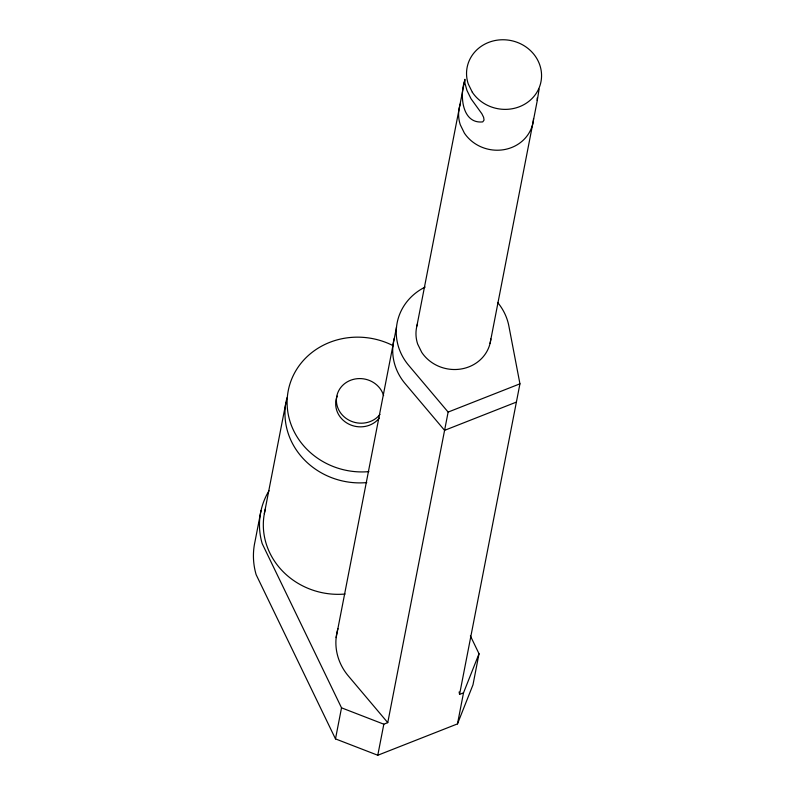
<?xml version="1.0" encoding="UTF-8"?>
<svg xmlns="http://www.w3.org/2000/svg" width="795" height="795" viewBox="0 0 795 795"><rect width="100%" height="100%" fill="white"/><g stroke="black" fill="none" stroke-linecap="round" stroke-linejoin="round"><path stroke-width="1.19" d="M537.152 98.033L537.281 100.438L539.119 89.06M464.409 81.527C459.659 96.046 462.213 124.119 482.744 121.893L484.046 120.085L483.628 117.352L481.859 113.745L471.047 98.789L466.953 90.431L464.946 83.187L464.906 79.281L416.888 326.01M261.038 510.539L254.996 541.594A76.678 70.745 11 0 0 256.149 574.686L335.49 738.893L377.784 755.25L457.483 723.897L472.985 684.803L479.017 653.748L470.382 635.871M264.328 513.699L285.991 402.26M336.146 637.6L396.516 327.033M335.49 738.893L341.522 707.828L262.191 543.631A76.678 70.745 11 0 1 269.028 490.724M377.784 755.25L383.826 724.195L387.761 722.645L448.132 412.078L409.167 365.929A56.902 52.5 11 0 1 425.126 287.084M490.068 343.41L537.35 100.15M479.017 653.748L463.515 692.843L459.57 694.393L519.94 383.826L508.989 326.666A56.902 52.5 11 0 0 497.6 302.418M457.483 723.897L463.515 692.843M448.132 412.078L519.94 383.826M516.392 402.091L444.584 430.343L405.619 384.194A56.902 52.5 11 0 1 394.171 338.541M341.522 707.828L383.826 724.195M387.761 722.645L348.796 676.495A56.902 52.5 11 0 1 337.964 628.616M459.113 691.958L459.57 694.393M490.833 338.928A37.613 34.702 11 0 1 462.243 368.791A37.613 34.702 11 0 1 421.757 352.394L417.653 344.026A37.613 34.702 11 0 1 417.504 323.833M380 414.414A24.108 22.24 11 0 1 342.406 415.139A24.108 22.24 11 0 1 348.995 380.954A24.108 22.24 11 0 1 383.617 395.602M368.9 471.624A72.822 67.177 11 0 1 288.227 390.752A72.822 67.177 11 0 1 393.147 345.676M379.295 418.061A24.108 22.24 11 0 1 348.419 423.904A24.108 22.24 11 0 1 337.219 396.079M345.109 594.024A72.822 67.177 11 0 1 265.351 509.138M366.773 482.585A72.822 67.177 11 0 1 287.005 397.699M533.554 118.505A37.613 34.702 11 0 1 505.471 149.371A37.613 34.702 11 0 1 464.379 133.103L460.285 124.736A37.613 34.702 11 0 1 460.504 103.459M472.319 92.24L468.225 83.882A37.613 34.702 11 0 1 509.098 40.227A37.613 34.702 11 0 1 535.601 94.267A37.613 34.702 11 0 1 472.319 92.24"/></g></svg>
